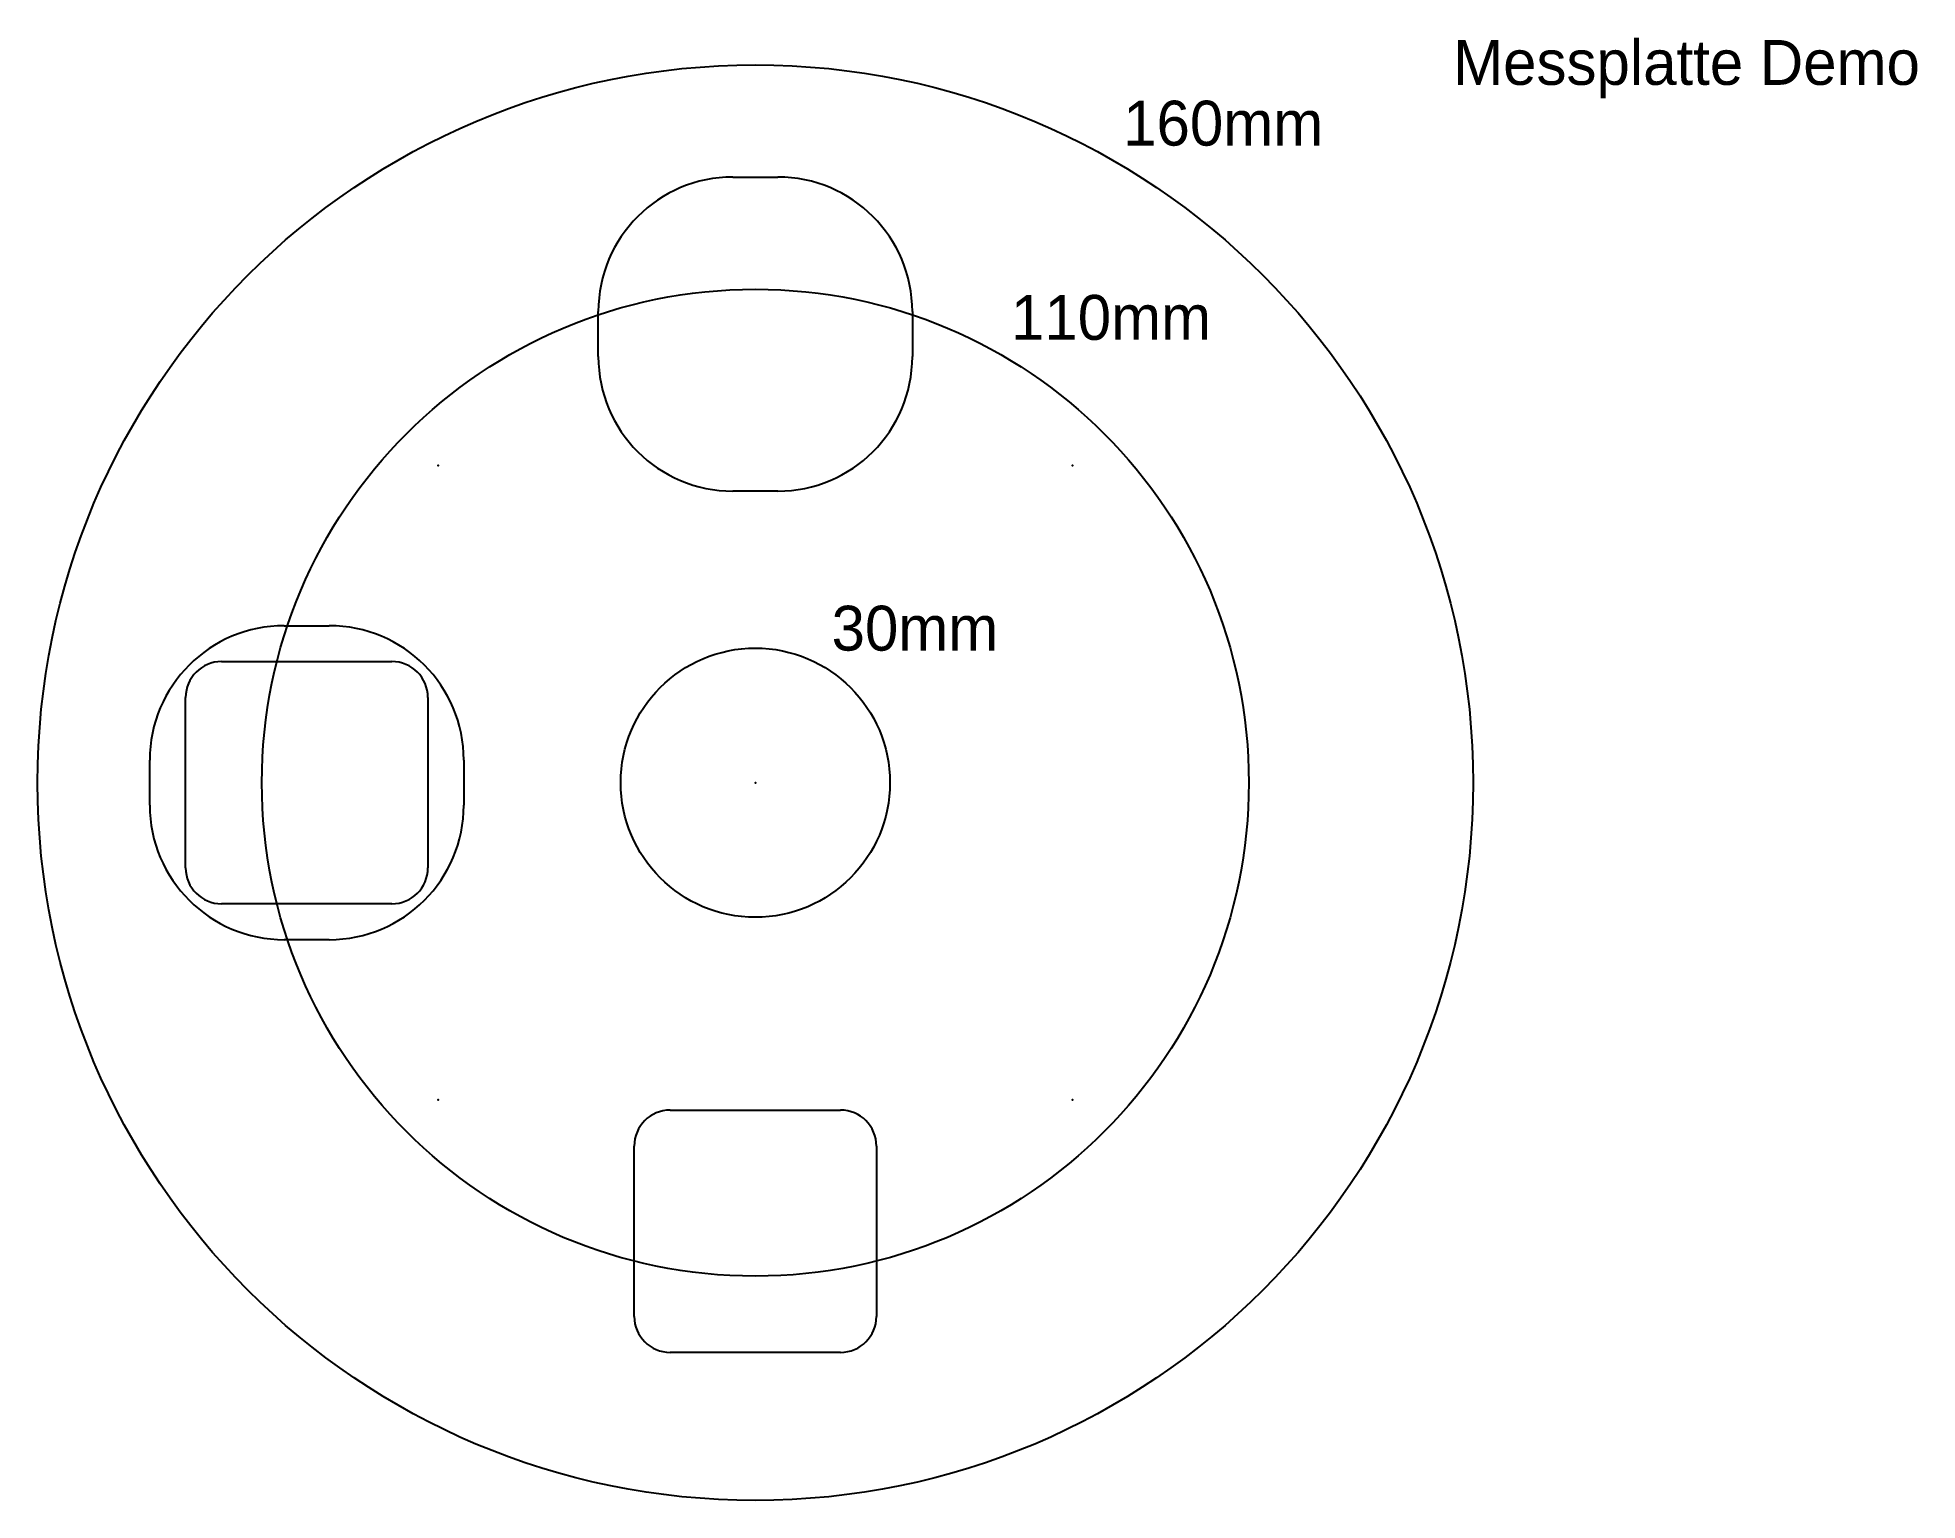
# Model space of a CAD drawing. Header units: metres. Extents: x -80 to 130, y -80 to 83.
import ezdxf

# ---------------------------------------------------------------- set-up
doc = ezdxf.new("R2010")
doc.units = ezdxf.units.M

msp = doc.modelspace()

# ---------------------------------------------------------------- linework, layer by layer
for p, q in [((-2.5, 67.5), (2.5, 67.5)), ((-17.5, 47.5), (-17.5, 52.5)), ((17.5, 52.5), (17.5, 47.5)), ((2.5, 32.5), (-2.5, 32.5)), ((-52.5, 17.5), (-47.5, 17.5)), ((-59.5, 13.5), (-40.5, 13.5)), ((-63.5, -9.5), (-63.5, 9.5)), ((-36.5, 9.5), (-36.5, -9.5)), ((-67.5, -2.5), (-67.5, 2.5)), ((-32.5, 2.5), (-32.5, -2.5)), ((-40.5, -13.5), (-59.5, -13.5)), ((-47.5, -17.5), (-52.5, -17.5)), ((-9.5, -36.5), (9.5, -36.5)), ((-13.5, -59.5), (-13.5, -40.5)), ((13.5, -40.5), (13.5, -59.5)), ((9.5, -63.5), (-9.5, -63.5))]:
    msp.add_line(p, q)
for radius in [80, 55, 15]:
    msp.add_circle((0, 0), radius)
for centre, radius, start, end in [((-2.5, 52.5), 15, 90, 180), ((2.5, 52.5), 15, 0, 90), ((-2.5, 47.5), 15, 180, 270), ((2.5, 47.5), 15, 270, 360), ((-52.5, 2.5), 15, 90, 180), ((-47.5, 2.5), 15, 0, 90), ((-59.5, 9.5), 4, 90, 180), ((-40.5, 9.5), 4, 0, 90), ((-52.5, -2.5), 15, 180, 270), ((-47.5, -2.5), 15, 270, 360), ((-59.5, -9.5), 4, 180, 270), ((-40.5, -9.5), 4, 270, 360), ((-9.5, -40.5), 4, 90, 180), ((9.5, -40.5), 4, 0, 90), ((-9.5, -59.5), 4, 180, 270), ((9.5, -59.5), 4, 270, 360)]:
    msp.add_arc(centre, radius, start, end)
for p in [(-35.36, 35.36), (35.36, 35.36), (0, 0), (0, 0), (-35.36, -35.36), (35.36, -35.36)]:
    msp.add_point(p)

# ---------------------------------------------------------------- texts
for s, p in [('Messplatte Demo', (77.78, 77.78)), ('160mm', (41, 71.01)), ('110mm', (28.5, 49.36)), ('30mm', (8.5, 14.72))]:
    msp.add_text(s, height=5).set_placement(p)

doc.saveas('drawing.dxf')
